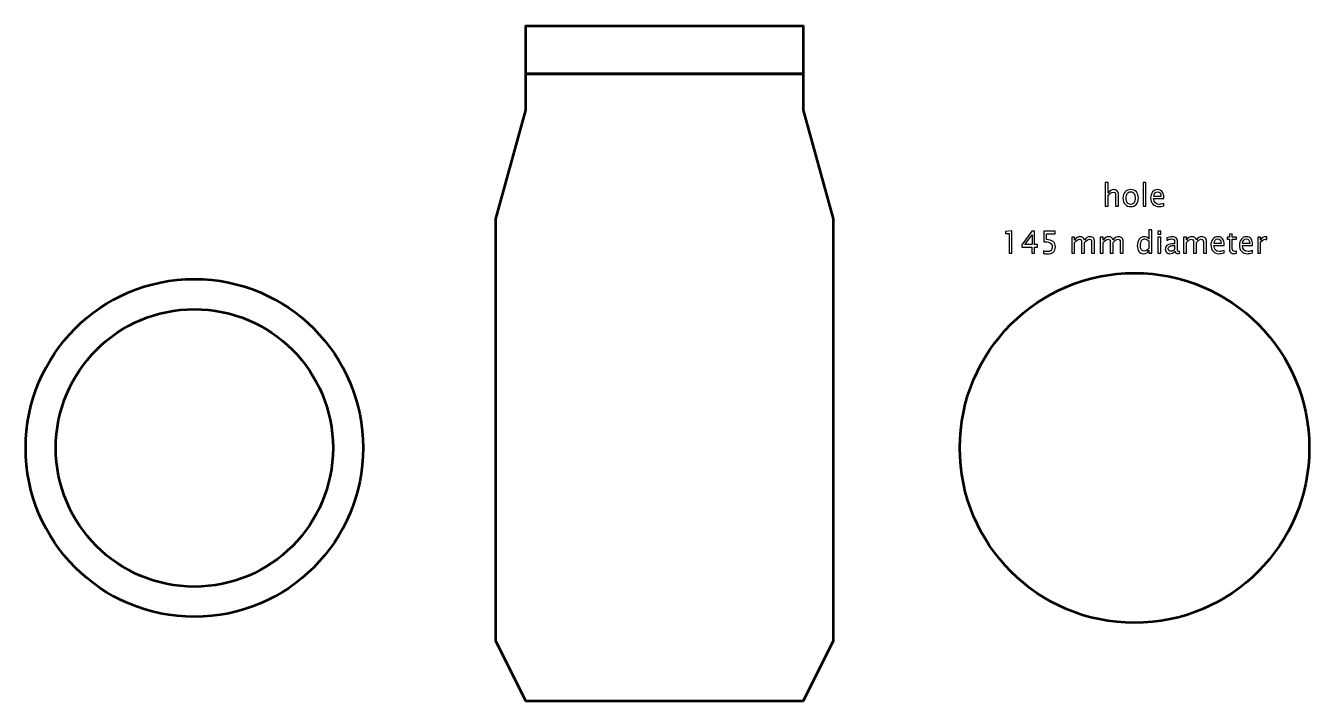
# Model space of a CAD drawing. Header units: centimetres. Extents: x -87 to 69, y -70 to 88.
# Drawn here: x 15.5 to 68.8, y 18 to 46 of the extents above; entities that cross this region are included whole.
import ezdxf

# ---------------------------------------------------------------- set-up
doc = ezdxf.new("R2010")
doc.units = ezdxf.units.CM
doc.header["$MEASUREMENT"] = 0
doc.layers.add('Layer 1', color=7, linetype='Continuous')

msp = doc.modelspace()

# ---------------------------------------------------------------- linework, layer by layer
at = {"layer": 'Layer 1', "lineweight": 53}
for centre, major_axis in [((61.5, 28.5), (0, 7.25)), ((22.5, 28.5), (0, 7)), ((22.5, 28.5), (0, 5.75))]:
    msp.add_ellipse(centre, major_axis=major_axis, ratio=1, dxfattribs=at)
for points, knots in [([(42, 44), (42, 44), (47.75, 44), (47.75, 44), (47.75, 44), (47.75, 44), (47.75, 46), (47.75, 46), (47.75, 46), (47.75, 46), (42, 46), (42, 46), (42, 46), (42, 46), (36.25, 46), (36.25, 46), (36.25, 46), (36.25, 46), (36.25, 44), (36.25, 44), (36.25, 44), (36.25, 44), (42, 44), (42, 44)], [0, 0, 0, 0, 0.14285714, 0.14285714, 0.14285714, 0.14285714, 0.28571429, 0.28571429, 0.28571429, 0.28571429, 0.42857143, 0.42857143, 0.42857143, 0.42857143, 0.57142857, 0.57142857, 0.57142857, 0.57142857, 0.71428571, 0.71428571, 0.71428571, 0.71428571, 1, 1, 1, 1]), ([(42, 18), (42, 18), (47.75, 18), (47.75, 18), (47.75, 18), (47.75, 18), (49, 20.5), (49, 20.5), (49, 20.5), (49, 20.5), (49, 38), (49, 38), (49, 38), (49, 38), (47.75, 42.5), (47.75, 42.5), (47.75, 42.5), (47.75, 42.5), (47.75, 44), (47.75, 44), (47.75, 44), (47.75, 44), (42, 44), (42, 44), (42, 44), (42, 44), (36.25, 44), (36.25, 44), (36.25, 44), (36.25, 44), (36.25, 42.5), (36.25, 42.5), (36.25, 42.5), (36.25, 42.5), (35, 38), (35, 38), (35, 38), (35, 38), (35, 20.5), (35, 20.5), (35, 20.5), (35, 20.5), (36.25, 18), (36.25, 18), (36.25, 18), (36.25, 18), (42, 18), (42, 18)], [0, 0, 0, 0, 0.07692308, 0.07692308, 0.07692308, 0.07692308, 0.15384615, 0.15384615, 0.15384615, 0.15384615, 0.23076923, 0.23076923, 0.23076923, 0.23076923, 0.30769231, 0.30769231, 0.30769231, 0.30769231, 0.38461538, 0.38461538, 0.38461538, 0.38461538, 0.46153846, 0.46153846, 0.46153846, 0.46153846, 0.53846154, 0.53846154, 0.53846154, 0.53846154, 0.61538462, 0.61538462, 0.61538462, 0.61538462, 0.69230769, 0.69230769, 0.69230769, 0.69230769, 0.76923077, 0.76923077, 0.76923077, 0.76923077, 0.84615385, 0.84615385, 0.84615385, 0.84615385, 1, 1, 1, 1])]:
    msp.add_open_spline(points, degree=3, knots=knots, dxfattribs=at)
at = {"layer": 'Layer 1'}
for points, knots in [([(60.28366, 38.51803), (60.28366, 38.51803), (60.28366, 39.4972), (60.28366, 39.4972), (60.28366, 39.4972), (60.28366, 39.4972), (60.40558, 39.4972), (60.40558, 39.4972), (60.40558, 39.4972), (60.40558, 39.4972), (60.40558, 39.06392), (60.40558, 39.06392), (60.40558, 39.06392), (60.47014, 39.15811), (60.5493, 39.2051), (60.64286, 39.2051), (60.64286, 39.2051), (60.7017, 39.2051), (60.74848, 39.18669), (60.78298, 39.14964), (60.78298, 39.14964), (60.81748, 39.11281), (60.83484, 39.06307), (60.83484, 39.00084), (60.83484, 39.00084), (60.83484, 39.00084), (60.83484, 38.51803), (60.83484, 38.51803), (60.83484, 38.51803), (60.83484, 38.51803), (60.71292, 38.51803), (60.71292, 38.51803), (60.71292, 38.51803), (60.71292, 38.51803), (60.71292, 38.96105), (60.71292, 38.96105), (60.71292, 38.96105), (60.71292, 39.011), (60.70551, 39.04656), (60.69091, 39.06773), (60.69091, 39.06773), (60.67609, 39.08911), (60.65175, 39.09969), (60.61767, 39.09969), (60.61767, 39.09969), (60.54274, 39.09969), (60.47204, 39.0508), (60.40558, 38.95301), (60.40558, 38.95301), (60.40558, 38.95301), (60.40558, 38.51803), (60.40558, 38.51803), (60.40558, 38.51803), (60.40558, 38.51803), (60.28366, 38.51803), (60.28366, 38.51803)], [0, 0, 0, 0, 0.06666667, 0.06666667, 0.06666667, 0.06666667, 0.13333333, 0.13333333, 0.13333333, 0.13333333, 0.2, 0.2, 0.2, 0.2, 0.26666667, 0.26666667, 0.26666667, 0.26666667, 0.33333333, 0.33333333, 0.33333333, 0.33333333, 0.4, 0.4, 0.4, 0.4, 0.46666667, 0.46666667, 0.46666667, 0.46666667, 0.53333333, 0.53333333, 0.53333333, 0.53333333, 0.6, 0.6, 0.6, 0.6, 0.66666667, 0.66666667, 0.66666667, 0.66666667, 0.73333333, 0.73333333, 0.73333333, 0.73333333, 0.8, 0.8, 0.8, 0.8, 0.86666667, 0.86666667, 0.86666667, 0.86666667, 1, 1, 1, 1]), ([(61.85211, 38.51803), (61.85211, 38.51803), (61.85211, 39.4972), (61.85211, 39.4972), (61.85211, 39.4972), (61.85211, 39.4972), (61.97403, 39.4972), (61.97403, 39.4972), (61.97403, 39.4972), (61.97403, 39.4972), (61.97403, 38.51803), (61.97403, 38.51803), (61.97403, 38.51803), (61.97403, 38.51803), (61.85211, 38.51803), (61.85211, 38.51803)], [0, 0, 0, 0, 0.2, 0.2, 0.2, 0.2, 0.4, 0.4, 0.4, 0.4, 0.6, 0.6, 0.6, 0.6, 1, 1, 1, 1]), ([(61.33988, 38.50279), (61.24103, 38.50279), (61.16272, 38.53433), (61.10514, 38.59741), (61.10514, 38.59741), (61.04736, 38.66048), (61.01857, 38.74621), (61.01857, 38.85437), (61.01857, 38.85437), (61.01857, 38.96232), (61.04736, 39.04783), (61.10514, 39.1107), (61.10514, 39.1107), (61.16272, 39.17356), (61.24103, 39.2051), (61.33988, 39.2051), (61.33988, 39.2051), (61.43873, 39.2051), (61.51705, 39.17356), (61.57462, 39.1107), (61.57462, 39.1107), (61.6324, 39.04783), (61.66119, 38.96232), (61.66119, 38.85437), (61.66119, 38.85437), (61.66119, 38.74621), (61.6324, 38.66048), (61.57462, 38.59741), (61.57462, 38.59741), (61.51705, 38.53433), (61.43873, 38.50279), (61.33988, 38.50279)], [0, 0, 0, 0, 0.11111111, 0.11111111, 0.11111111, 0.11111111, 0.22222222, 0.22222222, 0.22222222, 0.22222222, 0.33333333, 0.33333333, 0.33333333, 0.33333333, 0.44444444, 0.44444444, 0.44444444, 0.44444444, 0.55555556, 0.55555556, 0.55555556, 0.55555556, 0.66666667, 0.66666667, 0.66666667, 0.66666667, 0.77777778, 0.77777778, 0.77777778, 0.77777778, 1, 1, 1, 1]), ([(61.33967, 38.59423), (61.39999, 38.59423), (61.44698, 38.61688), (61.48043, 38.66239), (61.48043, 38.66239), (61.51366, 38.70768), (61.53038, 38.77182), (61.53038, 38.85437), (61.53038, 38.85437), (61.53038, 38.93671), (61.51366, 39.00063), (61.48043, 39.04593), (61.48043, 39.04593), (61.44698, 39.09101), (61.39999, 39.11366), (61.33967, 39.11366), (61.33967, 39.11366), (61.27913, 39.11366), (61.23214, 39.09101), (61.19912, 39.04593), (61.19912, 39.04593), (61.16589, 39.00063), (61.14938, 38.93671), (61.14938, 38.85437), (61.14938, 38.85437), (61.14938, 38.77182), (61.16589, 38.70768), (61.19912, 38.66239), (61.19912, 38.66239), (61.23214, 38.61688), (61.27913, 38.59423), (61.33967, 38.59423)], [0, 0, 0, 0, 0.11111111, 0.11111111, 0.11111111, 0.11111111, 0.22222222, 0.22222222, 0.22222222, 0.22222222, 0.33333333, 0.33333333, 0.33333333, 0.33333333, 0.44444444, 0.44444444, 0.44444444, 0.44444444, 0.55555556, 0.55555556, 0.55555556, 0.55555556, 0.66666667, 0.66666667, 0.66666667, 0.66666667, 0.77777778, 0.77777778, 0.77777778, 0.77777778, 1, 1, 1, 1]), ([(62.71317, 38.53962), (62.63126, 38.51507), (62.56119, 38.50279), (62.50277, 38.50279), (62.50277, 38.50279), (62.40308, 38.50279), (62.32201, 38.53581), (62.25957, 38.60164), (62.25957, 38.60164), (62.19713, 38.66747), (62.1658, 38.75277), (62.1658, 38.85776), (62.1658, 38.85776), (62.1658, 38.95957), (62.19332, 39.04318), (62.24856, 39.10858), (62.24856, 39.10858), (62.30381, 39.17377), (62.3745, 39.20637), (62.46065, 39.20637), (62.46065, 39.20637), (62.54214, 39.20637), (62.60522, 39.17737), (62.64967, 39.11938), (62.64967, 39.11938), (62.69412, 39.06138), (62.71635, 38.97925), (62.71635, 38.87278), (62.71635, 38.87278), (62.71635, 38.87278), (62.71571, 38.83553), (62.71571, 38.83553), (62.71571, 38.83553), (62.71571, 38.83553), (62.29026, 38.83553), (62.29026, 38.83553), (62.29026, 38.83553), (62.30804, 38.67466), (62.38657, 38.59423), (62.52563, 38.59423), (62.52563, 38.59423), (62.57665, 38.59423), (62.63909, 38.60862), (62.71317, 38.63741), (62.71317, 38.63741), (62.71317, 38.63741), (62.71317, 38.53962), (62.71317, 38.53962)], [0, 0, 0, 0, 0.07692308, 0.07692308, 0.07692308, 0.07692308, 0.15384615, 0.15384615, 0.15384615, 0.15384615, 0.23076923, 0.23076923, 0.23076923, 0.23076923, 0.30769231, 0.30769231, 0.30769231, 0.30769231, 0.38461538, 0.38461538, 0.38461538, 0.38461538, 0.46153846, 0.46153846, 0.46153846, 0.46153846, 0.53846154, 0.53846154, 0.53846154, 0.53846154, 0.61538462, 0.61538462, 0.61538462, 0.61538462, 0.69230769, 0.69230769, 0.69230769, 0.69230769, 0.76923077, 0.76923077, 0.76923077, 0.76923077, 0.84615385, 0.84615385, 0.84615385, 0.84615385, 1, 1, 1, 1]), ([(62.29661, 38.92697), (62.29661, 38.92697), (62.59379, 38.92697), (62.59379, 38.92697), (62.59379, 38.92697), (62.59379, 39.05228), (62.54701, 39.11493), (62.45367, 39.11493), (62.45367, 39.11493), (62.35969, 39.11493), (62.30741, 39.05228), (62.29661, 38.92697)], [0, 0, 0, 0, 0.25, 0.25, 0.25, 0.25, 0.5, 0.5, 0.5, 0.5, 1, 1, 1, 1]), ([(56.29237, 36.56646), (56.29237, 36.56646), (56.29237, 37.39323), (56.29237, 37.39323), (56.29237, 37.39323), (56.29237, 37.39323), (56.14632, 37.39323), (56.14632, 37.39323), (56.14632, 37.39323), (56.14632, 37.39323), (56.14632, 37.46943), (56.14632, 37.46943), (56.14632, 37.46943), (56.14632, 37.46943), (56.41429, 37.49229), (56.41429, 37.49229), (56.41429, 37.49229), (56.41429, 37.49229), (56.41429, 36.56646), (56.41429, 36.56646), (56.41429, 36.56646), (56.41429, 36.56646), (56.29237, 36.56646), (56.29237, 36.56646)], [0, 0, 0, 0, 0.14285714, 0.14285714, 0.14285714, 0.14285714, 0.28571429, 0.28571429, 0.28571429, 0.28571429, 0.42857143, 0.42857143, 0.42857143, 0.42857143, 0.57142857, 0.57142857, 0.57142857, 0.57142857, 0.71428571, 0.71428571, 0.71428571, 0.71428571, 1, 1, 1, 1]), ([(57.24148, 36.56646), (57.24148, 36.56646), (57.24148, 36.82681), (57.24148, 36.82681), (57.24148, 36.82681), (57.24148, 36.82681), (56.82746, 36.82681), (56.82746, 36.82681), (56.82746, 36.82681), (56.82746, 36.82681), (56.82746, 36.91952), (56.82746, 36.91952), (56.82746, 36.91952), (56.82746, 36.91952), (57.24148, 37.48467), (57.24148, 37.48467), (57.24148, 37.48467), (57.24148, 37.48467), (57.35578, 37.48467), (57.35578, 37.48467), (57.35578, 37.48467), (57.35578, 37.48467), (57.35578, 36.92714), (57.35578, 36.92714), (57.35578, 36.92714), (57.35578, 36.92714), (57.47897, 36.92714), (57.47897, 36.92714), (57.47897, 36.92714), (57.47897, 36.92714), (57.47897, 36.82681), (57.47897, 36.82681), (57.47897, 36.82681), (57.47897, 36.82681), (57.35578, 36.82681), (57.35578, 36.82681), (57.35578, 36.82681), (57.35578, 36.82681), (57.35578, 36.56646), (57.35578, 36.56646), (57.35578, 36.56646), (57.35578, 36.56646), (57.24148, 36.56646), (57.24148, 36.56646)], [0, 0, 0, 0, 0.08333333, 0.08333333, 0.08333333, 0.08333333, 0.16666667, 0.16666667, 0.16666667, 0.16666667, 0.25, 0.25, 0.25, 0.25, 0.33333333, 0.33333333, 0.33333333, 0.33333333, 0.41666667, 0.41666667, 0.41666667, 0.41666667, 0.5, 0.5, 0.5, 0.5, 0.58333333, 0.58333333, 0.58333333, 0.58333333, 0.66666667, 0.66666667, 0.66666667, 0.66666667, 0.75, 0.75, 0.75, 0.75, 0.83333333, 0.83333333, 0.83333333, 0.83333333, 1, 1, 1, 1]), ([(56.9479, 36.92714), (56.9479, 36.92714), (57.2491, 36.92714), (57.2491, 36.92714), (57.2491, 36.92714), (57.2491, 36.92714), (57.2491, 37.33396), (57.2491, 37.33396), (57.2491, 37.33396), (57.2491, 37.33396), (56.9479, 36.92714), (56.9479, 36.92714)], [0, 0, 0, 0, 0.25, 0.25, 0.25, 0.25, 0.5, 0.5, 0.5, 0.5, 1, 1, 1, 1]), ([(57.72069, 36.56265), (57.72069, 36.56265), (57.72069, 36.67187), (57.72069, 36.67187), (57.72069, 36.67187), (57.78144, 36.64732), (57.83901, 36.63504), (57.89405, 36.63504), (57.89405, 36.63504), (57.95416, 36.63504), (58.00157, 36.65282), (58.03607, 36.68838), (58.03607, 36.68838), (58.07058, 36.72394), (58.08772, 36.77284), (58.08772, 36.83507), (58.08772, 36.83507), (58.08772, 36.90195), (58.06338, 36.95318), (58.0147, 36.98852), (58.0147, 36.98852), (57.96601, 37.02387), (57.89553, 37.04144), (57.80345, 37.04144), (57.80345, 37.04144), (57.78207, 37.04144), (57.75943, 37.03996), (57.73593, 37.037), (57.73593, 37.037), (57.73593, 37.037), (57.73593, 37.48467), (57.73593, 37.48467), (57.73593, 37.48467), (57.73593, 37.48467), (58.20075, 37.48467), (58.20075, 37.48467), (58.20075, 37.48467), (58.20075, 37.48467), (58.20075, 37.37799), (58.20075, 37.37799), (58.20075, 37.37799), (58.20075, 37.37799), (57.84261, 37.37799), (57.84261, 37.37799), (57.84261, 37.37799), (57.84261, 37.37799), (57.84261, 37.13542), (57.84261, 37.13542), (57.84261, 37.13542), (57.96072, 37.13542), (58.0528, 37.10833), (58.11905, 37.05414), (58.11905, 37.05414), (58.1853, 37.00017), (58.21853, 36.92524), (58.21853, 36.82935), (58.21853, 36.82935), (58.21853, 36.74003), (58.18847, 36.67018), (58.12836, 36.61959), (58.12836, 36.61959), (58.06825, 36.569), (57.98527, 36.5436), (57.87944, 36.5436), (57.87944, 36.5436), (57.83224, 36.5436), (57.77932, 36.54995), (57.72069, 36.56265)], [0, 0, 0, 0, 0.05555556, 0.05555556, 0.05555556, 0.05555556, 0.11111111, 0.11111111, 0.11111111, 0.11111111, 0.16666667, 0.16666667, 0.16666667, 0.16666667, 0.22222222, 0.22222222, 0.22222222, 0.22222222, 0.27777778, 0.27777778, 0.27777778, 0.27777778, 0.33333333, 0.33333333, 0.33333333, 0.33333333, 0.38888889, 0.38888889, 0.38888889, 0.38888889, 0.44444444, 0.44444444, 0.44444444, 0.44444444, 0.5, 0.5, 0.5, 0.5, 0.55555556, 0.55555556, 0.55555556, 0.55555556, 0.61111111, 0.61111111, 0.61111111, 0.61111111, 0.66666667, 0.66666667, 0.66666667, 0.66666667, 0.72222222, 0.72222222, 0.72222222, 0.72222222, 0.77777778, 0.77777778, 0.77777778, 0.77777778, 0.83333333, 0.83333333, 0.83333333, 0.83333333, 0.88888889, 0.88888889, 0.88888889, 0.88888889, 1, 1, 1, 1]), ([(62.0988, 36.56646), (62.0988, 36.56646), (62.0988, 36.69283), (62.0988, 36.69283), (62.0988, 36.69283), (62.04906, 36.59842), (61.97413, 36.55122), (61.87401, 36.55122), (61.87401, 36.55122), (61.79273, 36.55122), (61.72881, 36.58064), (61.68224, 36.6397), (61.68224, 36.6397), (61.63567, 36.69875), (61.61239, 36.7794), (61.61239, 36.88163), (61.61239, 36.88163), (61.61239, 36.99339), (61.63885, 37.08335), (61.69155, 37.15151), (61.69155, 37.15151), (61.74447, 37.21945), (61.8139, 37.25353), (61.90005, 37.25353), (61.90005, 37.25353), (61.97984, 37.25353), (62.04631, 37.22305), (62.0988, 37.16188), (62.0988, 37.16188), (62.0988, 37.16188), (62.0988, 37.54563), (62.0988, 37.54563), (62.0988, 37.54563), (62.0988, 37.54563), (62.22072, 37.54563), (62.22072, 37.54563), (62.22072, 37.54563), (62.22072, 37.54563), (62.22072, 36.56646), (62.22072, 36.56646), (62.22072, 36.56646), (62.22072, 36.56646), (62.0988, 36.56646), (62.0988, 36.56646)], [0, 0, 0, 0, 0.08333333, 0.08333333, 0.08333333, 0.08333333, 0.16666667, 0.16666667, 0.16666667, 0.16666667, 0.25, 0.25, 0.25, 0.25, 0.33333333, 0.33333333, 0.33333333, 0.33333333, 0.41666667, 0.41666667, 0.41666667, 0.41666667, 0.5, 0.5, 0.5, 0.5, 0.58333333, 0.58333333, 0.58333333, 0.58333333, 0.66666667, 0.66666667, 0.66666667, 0.66666667, 0.75, 0.75, 0.75, 0.75, 0.83333333, 0.83333333, 0.83333333, 0.83333333, 1, 1, 1, 1]), ([(62.46498, 37.36275), (62.46498, 37.36275), (62.46498, 37.48467), (62.46498, 37.48467), (62.46498, 37.48467), (62.46498, 37.48467), (62.5869, 37.48467), (62.5869, 37.48467), (62.5869, 37.48467), (62.5869, 37.48467), (62.5869, 37.36275), (62.5869, 37.36275), (62.5869, 37.36275), (62.5869, 37.36275), (62.46498, 37.36275), (62.46498, 37.36275)], [0, 0, 0, 0, 0.2, 0.2, 0.2, 0.2, 0.4, 0.4, 0.4, 0.4, 0.6, 0.6, 0.6, 0.6, 1, 1, 1, 1]), ([(65.72761, 36.56667), (65.68993, 36.5563), (65.65713, 36.55122), (65.6294, 36.55122), (65.6294, 36.55122), (65.56717, 36.55122), (65.5187, 36.569), (65.48398, 36.60456), (65.48398, 36.60456), (65.44906, 36.64012), (65.4317, 36.68944), (65.4317, 36.75273), (65.4317, 36.75273), (65.4317, 36.75273), (65.4317, 37.14812), (65.4317, 37.14812), (65.4317, 37.14812), (65.4317, 37.14812), (65.34746, 37.14812), (65.34746, 37.14812), (65.34746, 37.14812), (65.34746, 37.14812), (65.34746, 37.23956), (65.34746, 37.23956), (65.34746, 37.23956), (65.34746, 37.23956), (65.4317, 37.23956), (65.4317, 37.23956), (65.4317, 37.23956), (65.4317, 37.23956), (65.4317, 37.36127), (65.4317, 37.36127), (65.4317, 37.36127), (65.4317, 37.36127), (65.55362, 37.37291), (65.55362, 37.37291), (65.55362, 37.37291), (65.55362, 37.37291), (65.55362, 37.23956), (65.55362, 37.23956), (65.55362, 37.23956), (65.55362, 37.23956), (65.73015, 37.23956), (65.73015, 37.23956), (65.73015, 37.23956), (65.73015, 37.23956), (65.73015, 37.14812), (65.73015, 37.14812), (65.73015, 37.14812), (65.73015, 37.14812), (65.55362, 37.14812), (65.55362, 37.14812), (65.55362, 37.14812), (65.55362, 37.14812), (65.55362, 36.77474), (65.55362, 36.77474), (65.55362, 36.77474), (65.55362, 36.68669), (65.59193, 36.64266), (65.66834, 36.64266), (65.66834, 36.64266), (65.68464, 36.64266), (65.70433, 36.64541), (65.72761, 36.6507), (65.72761, 36.6507), (65.72761, 36.6507), (65.72761, 36.56667), (65.72761, 36.56667)], [0, 0, 0, 0, 0.05555556, 0.05555556, 0.05555556, 0.05555556, 0.11111111, 0.11111111, 0.11111111, 0.11111111, 0.16666667, 0.16666667, 0.16666667, 0.16666667, 0.22222222, 0.22222222, 0.22222222, 0.22222222, 0.27777778, 0.27777778, 0.27777778, 0.27777778, 0.33333333, 0.33333333, 0.33333333, 0.33333333, 0.38888889, 0.38888889, 0.38888889, 0.38888889, 0.44444444, 0.44444444, 0.44444444, 0.44444444, 0.5, 0.5, 0.5, 0.5, 0.55555556, 0.55555556, 0.55555556, 0.55555556, 0.61111111, 0.61111111, 0.61111111, 0.61111111, 0.66666667, 0.66666667, 0.66666667, 0.66666667, 0.72222222, 0.72222222, 0.72222222, 0.72222222, 0.77777778, 0.77777778, 0.77777778, 0.77777778, 0.83333333, 0.83333333, 0.83333333, 0.83333333, 0.88888889, 0.88888889, 0.88888889, 0.88888889, 1, 1, 1, 1]), ([(58.89247, 36.56646), (58.89247, 36.56646), (58.89247, 37.23956), (58.89247, 37.23956), (58.89247, 37.23956), (58.89247, 37.23956), (59.01439, 37.23956), (59.01439, 37.23956), (59.01439, 37.23956), (59.01439, 37.23956), (59.01439, 37.11235), (59.01439, 37.11235), (59.01439, 37.11235), (59.07387, 37.20654), (59.15007, 37.25353), (59.24341, 37.25353), (59.24341, 37.25353), (59.33337, 37.25353), (59.39454, 37.20654), (59.42714, 37.11235), (59.42714, 37.11235), (59.48493, 37.20739), (59.56028, 37.2548), (59.65278, 37.2548), (59.65278, 37.2548), (59.71183, 37.2548), (59.75776, 37.23744), (59.79057, 37.20252), (59.79057, 37.20252), (59.82338, 37.16759), (59.83989, 37.1187), (59.83989, 37.05583), (59.83989, 37.05583), (59.83989, 37.05583), (59.83989, 36.56646), (59.83989, 36.56646), (59.83989, 36.56646), (59.83989, 36.56646), (59.71797, 36.56646), (59.71797, 36.56646), (59.71797, 36.56646), (59.71797, 36.56646), (59.71797, 37.03573), (59.71797, 37.03573), (59.71797, 37.03573), (59.71797, 37.11235), (59.68749, 37.15066), (59.62653, 37.15066), (59.62653, 37.15066), (59.56324, 37.15066), (59.49678, 37.106), (59.42714, 37.01646), (59.42714, 37.01646), (59.42714, 37.01646), (59.42714, 36.56646), (59.42714, 36.56646), (59.42714, 36.56646), (59.42714, 36.56646), (59.30522, 36.56646), (59.30522, 36.56646), (59.30522, 36.56646), (59.30522, 36.56646), (59.30522, 37.03615), (59.30522, 37.03615), (59.30522, 37.03615), (59.30522, 37.11341), (59.27432, 37.15193), (59.2123, 37.15193), (59.2123, 37.15193), (59.1507, 37.15193), (59.08466, 37.10706), (59.01439, 37.0171), (59.01439, 37.0171), (59.01439, 37.0171), (59.01439, 36.56646), (59.01439, 36.56646), (59.01439, 36.56646), (59.01439, 36.56646), (58.89247, 36.56646), (58.89247, 36.56646)], [0, 0, 0, 0, 0.04761905, 0.04761905, 0.04761905, 0.04761905, 0.0952381, 0.0952381, 0.0952381, 0.0952381, 0.14285714, 0.14285714, 0.14285714, 0.14285714, 0.19047619, 0.19047619, 0.19047619, 0.19047619, 0.23809524, 0.23809524, 0.23809524, 0.23809524, 0.28571429, 0.28571429, 0.28571429, 0.28571429, 0.33333333, 0.33333333, 0.33333333, 0.33333333, 0.38095238, 0.38095238, 0.38095238, 0.38095238, 0.42857143, 0.42857143, 0.42857143, 0.42857143, 0.47619048, 0.47619048, 0.47619048, 0.47619048, 0.52380952, 0.52380952, 0.52380952, 0.52380952, 0.57142857, 0.57142857, 0.57142857, 0.57142857, 0.61904762, 0.61904762, 0.61904762, 0.61904762, 0.66666667, 0.66666667, 0.66666667, 0.66666667, 0.71428571, 0.71428571, 0.71428571, 0.71428571, 0.76190476, 0.76190476, 0.76190476, 0.76190476, 0.80952381, 0.80952381, 0.80952381, 0.80952381, 0.85714286, 0.85714286, 0.85714286, 0.85714286, 0.9047619, 0.9047619, 0.9047619, 0.9047619, 1, 1, 1, 1]), ([(60.07823, 36.56646), (60.07823, 36.56646), (60.07823, 37.23956), (60.07823, 37.23956), (60.07823, 37.23956), (60.07823, 37.23956), (60.20015, 37.23956), (60.20015, 37.23956), (60.20015, 37.23956), (60.20015, 37.23956), (60.20015, 37.11235), (60.20015, 37.11235), (60.20015, 37.11235), (60.25963, 37.20654), (60.33583, 37.25353), (60.42917, 37.25353), (60.42917, 37.25353), (60.51913, 37.25353), (60.5803, 37.20654), (60.6129, 37.11235), (60.6129, 37.11235), (60.67069, 37.20739), (60.74604, 37.2548), (60.83854, 37.2548), (60.83854, 37.2548), (60.89759, 37.2548), (60.94352, 37.23744), (60.97633, 37.20252), (60.97633, 37.20252), (61.00914, 37.16759), (61.02565, 37.1187), (61.02565, 37.05583), (61.02565, 37.05583), (61.02565, 37.05583), (61.02565, 36.56646), (61.02565, 36.56646), (61.02565, 36.56646), (61.02565, 36.56646), (60.90373, 36.56646), (60.90373, 36.56646), (60.90373, 36.56646), (60.90373, 36.56646), (60.90373, 37.03573), (60.90373, 37.03573), (60.90373, 37.03573), (60.90373, 37.11235), (60.87325, 37.15066), (60.81229, 37.15066), (60.81229, 37.15066), (60.749, 37.15066), (60.68254, 37.106), (60.6129, 37.01646), (60.6129, 37.01646), (60.6129, 37.01646), (60.6129, 36.56646), (60.6129, 36.56646), (60.6129, 36.56646), (60.6129, 36.56646), (60.49098, 36.56646), (60.49098, 36.56646), (60.49098, 36.56646), (60.49098, 36.56646), (60.49098, 37.03615), (60.49098, 37.03615), (60.49098, 37.03615), (60.49098, 37.11341), (60.46008, 37.15193), (60.39806, 37.15193), (60.39806, 37.15193), (60.33646, 37.15193), (60.27042, 37.10706), (60.20015, 37.0171), (60.20015, 37.0171), (60.20015, 37.0171), (60.20015, 36.56646), (60.20015, 36.56646), (60.20015, 36.56646), (60.20015, 36.56646), (60.07823, 36.56646), (60.07823, 36.56646)], [0, 0, 0, 0, 0.04761905, 0.04761905, 0.04761905, 0.04761905, 0.0952381, 0.0952381, 0.0952381, 0.0952381, 0.14285714, 0.14285714, 0.14285714, 0.14285714, 0.19047619, 0.19047619, 0.19047619, 0.19047619, 0.23809524, 0.23809524, 0.23809524, 0.23809524, 0.28571429, 0.28571429, 0.28571429, 0.28571429, 0.33333333, 0.33333333, 0.33333333, 0.33333333, 0.38095238, 0.38095238, 0.38095238, 0.38095238, 0.42857143, 0.42857143, 0.42857143, 0.42857143, 0.47619048, 0.47619048, 0.47619048, 0.47619048, 0.52380952, 0.52380952, 0.52380952, 0.52380952, 0.57142857, 0.57142857, 0.57142857, 0.57142857, 0.61904762, 0.61904762, 0.61904762, 0.61904762, 0.66666667, 0.66666667, 0.66666667, 0.66666667, 0.71428571, 0.71428571, 0.71428571, 0.71428571, 0.76190476, 0.76190476, 0.76190476, 0.76190476, 0.80952381, 0.80952381, 0.80952381, 0.80952381, 0.85714286, 0.85714286, 0.85714286, 0.85714286, 0.9047619, 0.9047619, 0.9047619, 0.9047619, 1, 1, 1, 1]), ([(62.0988, 37.07848), (62.03551, 37.13415), (61.97561, 37.16209), (61.91888, 37.16209), (61.91888, 37.16209), (61.863, 37.16209), (61.81982, 37.13881), (61.78913, 37.09203), (61.78913, 37.09203), (61.75844, 37.04546), (61.7432, 36.97942), (61.7432, 36.89391), (61.7432, 36.89391), (61.7432, 36.73664), (61.79527, 36.6579), (61.89962, 36.6579), (61.89962, 36.6579), (61.96736, 36.6579), (62.03382, 36.69494), (62.0988, 36.76881), (62.0988, 36.76881), (62.0988, 36.76881), (62.0988, 37.07848), (62.0988, 37.07848)], [0, 0, 0, 0, 0.14285714, 0.14285714, 0.14285714, 0.14285714, 0.28571429, 0.28571429, 0.28571429, 0.28571429, 0.42857143, 0.42857143, 0.42857143, 0.42857143, 0.57142857, 0.57142857, 0.57142857, 0.57142857, 0.71428571, 0.71428571, 0.71428571, 0.71428571, 1, 1, 1, 1]), ([(62.46498, 36.56646), (62.46498, 36.56646), (62.46498, 37.23956), (62.46498, 37.23956), (62.46498, 37.23956), (62.46498, 37.23956), (62.5869, 37.23956), (62.5869, 37.23956), (62.5869, 37.23956), (62.5869, 37.23956), (62.5869, 36.56646), (62.5869, 36.56646), (62.5869, 36.56646), (62.5869, 36.56646), (62.46498, 36.56646), (62.46498, 36.56646)], [0, 0, 0, 0, 0.2, 0.2, 0.2, 0.2, 0.4, 0.4, 0.4, 0.4, 0.6, 0.6, 0.6, 0.6, 1, 1, 1, 1]), ([(63.17893, 36.65219), (63.1057, 36.58488), (63.03521, 36.55122), (62.96748, 36.55122), (62.96748, 36.55122), (62.91181, 36.55122), (62.86545, 36.56858), (62.82884, 36.6035), (62.82884, 36.6035), (62.79201, 36.63843), (62.77359, 36.68245), (62.77359, 36.73558), (62.77359, 36.73558), (62.77359, 36.80903), (62.80449, 36.86555), (62.8663, 36.90492), (62.8663, 36.90492), (62.92811, 36.94429), (63.0168, 36.96397), (63.13237, 36.96397), (63.13237, 36.96397), (63.13237, 36.96397), (63.16094, 36.96397), (63.16094, 36.96397), (63.16094, 36.96397), (63.16094, 36.96397), (63.16094, 37.04504), (63.16094, 37.04504), (63.16094, 37.04504), (63.16094, 37.12314), (63.1203, 37.16209), (63.03881, 37.16209), (63.03881, 37.16209), (62.97573, 37.16209), (62.90673, 37.14219), (62.83201, 37.1024), (62.83201, 37.1024), (62.83201, 37.1024), (62.83201, 37.20273), (62.83201, 37.20273), (62.83201, 37.20273), (62.91414, 37.2366), (62.99161, 37.25353), (63.06421, 37.25353), (63.06421, 37.25353), (63.13893, 37.25353), (63.19417, 37.2366), (63.22952, 37.20252), (63.22952, 37.20252), (63.26508, 37.16844), (63.28286, 37.11595), (63.28286, 37.04504), (63.28286, 37.04504), (63.28286, 37.04504), (63.28286, 36.74087), (63.28286, 36.74087), (63.28286, 36.74087), (63.28286, 36.67124), (63.30424, 36.63631), (63.34721, 36.63631), (63.34721, 36.63631), (63.3525, 36.63631), (63.36033, 36.63716), (63.3707, 36.63885), (63.3707, 36.63885), (63.3707, 36.63885), (63.37938, 36.57112), (63.37938, 36.57112), (63.37938, 36.57112), (63.35165, 36.55778), (63.32117, 36.55122), (63.28773, 36.55122), (63.28773, 36.55122), (63.23079, 36.55122), (63.1946, 36.58488), (63.17893, 36.65219)], [0, 0, 0, 0, 0.05, 0.05, 0.05, 0.05, 0.1, 0.1, 0.1, 0.1, 0.15, 0.15, 0.15, 0.15, 0.2, 0.2, 0.2, 0.2, 0.25, 0.25, 0.25, 0.25, 0.3, 0.3, 0.3, 0.3, 0.35, 0.35, 0.35, 0.35, 0.4, 0.4, 0.4, 0.4, 0.45, 0.45, 0.45, 0.45, 0.5, 0.5, 0.5, 0.5, 0.55, 0.55, 0.55, 0.55, 0.6, 0.6, 0.6, 0.6, 0.65, 0.65, 0.65, 0.65, 0.7, 0.7, 0.7, 0.7, 0.75, 0.75, 0.75, 0.75, 0.8, 0.8, 0.8, 0.8, 0.85, 0.85, 0.85, 0.85, 0.9, 0.9, 0.9, 0.9, 1, 1, 1, 1]), ([(63.16094, 36.71865), (63.16094, 36.71865), (63.16094, 36.89158), (63.16094, 36.89158), (63.16094, 36.89158), (63.16094, 36.89158), (63.12178, 36.89285), (63.12178, 36.89285), (63.12178, 36.89285), (63.05405, 36.89285), (62.99944, 36.88036), (62.95774, 36.85539), (62.95774, 36.85539), (62.91625, 36.8302), (62.89551, 36.79697), (62.89551, 36.75548), (62.89551, 36.75548), (62.89551, 36.72648), (62.90588, 36.70193), (62.92641, 36.68182), (62.92641, 36.68182), (62.94716, 36.66171), (62.97235, 36.65155), (63.00219, 36.65155), (63.00219, 36.65155), (63.05299, 36.65155), (63.10591, 36.67399), (63.16094, 36.71865)], [0, 0, 0, 0, 0.125, 0.125, 0.125, 0.125, 0.25, 0.25, 0.25, 0.25, 0.375, 0.375, 0.375, 0.375, 0.5, 0.5, 0.5, 0.5, 0.625, 0.625, 0.625, 0.625, 0.75, 0.75, 0.75, 0.75, 1, 1, 1, 1]), ([(63.53326, 36.56646), (63.53326, 36.56646), (63.53326, 37.23956), (63.53326, 37.23956), (63.53326, 37.23956), (63.53326, 37.23956), (63.65518, 37.23956), (63.65518, 37.23956), (63.65518, 37.23956), (63.65518, 37.23956), (63.65518, 37.11235), (63.65518, 37.11235), (63.65518, 37.11235), (63.71466, 37.20654), (63.79086, 37.25353), (63.8842, 37.25353), (63.8842, 37.25353), (63.97416, 37.25353), (64.03533, 37.20654), (64.06793, 37.11235), (64.06793, 37.11235), (64.12572, 37.20739), (64.20107, 37.2548), (64.29357, 37.2548), (64.29357, 37.2548), (64.35262, 37.2548), (64.39855, 37.23744), (64.43136, 37.20252), (64.43136, 37.20252), (64.46417, 37.16759), (64.48068, 37.1187), (64.48068, 37.05583), (64.48068, 37.05583), (64.48068, 37.05583), (64.48068, 36.56646), (64.48068, 36.56646), (64.48068, 36.56646), (64.48068, 36.56646), (64.35876, 36.56646), (64.35876, 36.56646), (64.35876, 36.56646), (64.35876, 36.56646), (64.35876, 37.03573), (64.35876, 37.03573), (64.35876, 37.03573), (64.35876, 37.11235), (64.32828, 37.15066), (64.26732, 37.15066), (64.26732, 37.15066), (64.20403, 37.15066), (64.13757, 37.106), (64.06793, 37.01646), (64.06793, 37.01646), (64.06793, 37.01646), (64.06793, 36.56646), (64.06793, 36.56646), (64.06793, 36.56646), (64.06793, 36.56646), (63.94601, 36.56646), (63.94601, 36.56646), (63.94601, 36.56646), (63.94601, 36.56646), (63.94601, 37.03615), (63.94601, 37.03615), (63.94601, 37.03615), (63.94601, 37.11341), (63.91511, 37.15193), (63.85309, 37.15193), (63.85309, 37.15193), (63.79149, 37.15193), (63.72545, 37.10706), (63.65518, 37.0171), (63.65518, 37.0171), (63.65518, 37.0171), (63.65518, 36.56646), (63.65518, 36.56646), (63.65518, 36.56646), (63.65518, 36.56646), (63.53326, 36.56646), (63.53326, 36.56646)], [0, 0, 0, 0, 0.04761905, 0.04761905, 0.04761905, 0.04761905, 0.0952381, 0.0952381, 0.0952381, 0.0952381, 0.14285714, 0.14285714, 0.14285714, 0.14285714, 0.19047619, 0.19047619, 0.19047619, 0.19047619, 0.23809524, 0.23809524, 0.23809524, 0.23809524, 0.28571429, 0.28571429, 0.28571429, 0.28571429, 0.33333333, 0.33333333, 0.33333333, 0.33333333, 0.38095238, 0.38095238, 0.38095238, 0.38095238, 0.42857143, 0.42857143, 0.42857143, 0.42857143, 0.47619048, 0.47619048, 0.47619048, 0.47619048, 0.52380952, 0.52380952, 0.52380952, 0.52380952, 0.57142857, 0.57142857, 0.57142857, 0.57142857, 0.61904762, 0.61904762, 0.61904762, 0.61904762, 0.66666667, 0.66666667, 0.66666667, 0.66666667, 0.71428571, 0.71428571, 0.71428571, 0.71428571, 0.76190476, 0.76190476, 0.76190476, 0.76190476, 0.80952381, 0.80952381, 0.80952381, 0.80952381, 0.85714286, 0.85714286, 0.85714286, 0.85714286, 0.9047619, 0.9047619, 0.9047619, 0.9047619, 1, 1, 1, 1]), ([(65.21305, 36.58805), (65.13114, 36.5635), (65.06107, 36.55122), (65.00265, 36.55122), (65.00265, 36.55122), (64.90296, 36.55122), (64.82189, 36.58424), (64.75945, 36.65007), (64.75945, 36.65007), (64.69701, 36.7159), (64.66568, 36.8012), (64.66568, 36.90619), (64.66568, 36.90619), (64.66568, 37.008), (64.6932, 37.09161), (64.74844, 37.15701), (64.74844, 37.15701), (64.80369, 37.2222), (64.87438, 37.2548), (64.96053, 37.2548), (64.96053, 37.2548), (65.04202, 37.2548), (65.1051, 37.2258), (65.14955, 37.16781), (65.14955, 37.16781), (65.194, 37.10981), (65.21623, 37.02768), (65.21623, 36.92121), (65.21623, 36.92121), (65.21623, 36.92121), (65.21559, 36.88396), (65.21559, 36.88396), (65.21559, 36.88396), (65.21559, 36.88396), (64.79014, 36.88396), (64.79014, 36.88396), (64.79014, 36.88396), (64.80792, 36.72309), (64.88645, 36.64266), (65.02551, 36.64266), (65.02551, 36.64266), (65.07653, 36.64266), (65.13897, 36.65705), (65.21305, 36.68584), (65.21305, 36.68584), (65.21305, 36.68584), (65.21305, 36.58805), (65.21305, 36.58805)], [0, 0, 0, 0, 0.07692308, 0.07692308, 0.07692308, 0.07692308, 0.15384615, 0.15384615, 0.15384615, 0.15384615, 0.23076923, 0.23076923, 0.23076923, 0.23076923, 0.30769231, 0.30769231, 0.30769231, 0.30769231, 0.38461538, 0.38461538, 0.38461538, 0.38461538, 0.46153846, 0.46153846, 0.46153846, 0.46153846, 0.53846154, 0.53846154, 0.53846154, 0.53846154, 0.61538462, 0.61538462, 0.61538462, 0.61538462, 0.69230769, 0.69230769, 0.69230769, 0.69230769, 0.76923077, 0.76923077, 0.76923077, 0.76923077, 0.84615385, 0.84615385, 0.84615385, 0.84615385, 1, 1, 1, 1]), ([(64.79649, 36.9754), (64.79649, 36.9754), (65.09367, 36.9754), (65.09367, 36.9754), (65.09367, 36.9754), (65.09367, 37.10071), (65.04689, 37.16336), (64.95355, 37.16336), (64.95355, 37.16336), (64.85957, 37.16336), (64.80729, 37.10071), (64.79649, 36.9754)], [0, 0, 0, 0, 0.25, 0.25, 0.25, 0.25, 0.5, 0.5, 0.5, 0.5, 1, 1, 1, 1]), ([(66.39563, 36.58805), (66.31372, 36.5635), (66.24365, 36.55122), (66.18523, 36.55122), (66.18523, 36.55122), (66.08554, 36.55122), (66.00447, 36.58424), (65.94203, 36.65007), (65.94203, 36.65007), (65.87959, 36.7159), (65.84826, 36.8012), (65.84826, 36.90619), (65.84826, 36.90619), (65.84826, 37.008), (65.87578, 37.09161), (65.93102, 37.15701), (65.93102, 37.15701), (65.98627, 37.2222), (66.05696, 37.2548), (66.14311, 37.2548), (66.14311, 37.2548), (66.2246, 37.2548), (66.28768, 37.2258), (66.33213, 37.16781), (66.33213, 37.16781), (66.37658, 37.10981), (66.39881, 37.02768), (66.39881, 36.92121), (66.39881, 36.92121), (66.39881, 36.92121), (66.39817, 36.88396), (66.39817, 36.88396), (66.39817, 36.88396), (66.39817, 36.88396), (65.97272, 36.88396), (65.97272, 36.88396), (65.97272, 36.88396), (65.9905, 36.72309), (66.06903, 36.64266), (66.20809, 36.64266), (66.20809, 36.64266), (66.25911, 36.64266), (66.32155, 36.65705), (66.39563, 36.68584), (66.39563, 36.68584), (66.39563, 36.68584), (66.39563, 36.58805), (66.39563, 36.58805)], [0, 0, 0, 0, 0.07692308, 0.07692308, 0.07692308, 0.07692308, 0.15384615, 0.15384615, 0.15384615, 0.15384615, 0.23076923, 0.23076923, 0.23076923, 0.23076923, 0.30769231, 0.30769231, 0.30769231, 0.30769231, 0.38461538, 0.38461538, 0.38461538, 0.38461538, 0.46153846, 0.46153846, 0.46153846, 0.46153846, 0.53846154, 0.53846154, 0.53846154, 0.53846154, 0.61538462, 0.61538462, 0.61538462, 0.61538462, 0.69230769, 0.69230769, 0.69230769, 0.69230769, 0.76923077, 0.76923077, 0.76923077, 0.76923077, 0.84615385, 0.84615385, 0.84615385, 0.84615385, 1, 1, 1, 1]), ([(65.97907, 36.9754), (65.97907, 36.9754), (66.27625, 36.9754), (66.27625, 36.9754), (66.27625, 36.9754), (66.27625, 37.10071), (66.22947, 37.16336), (66.13613, 37.16336), (66.13613, 37.16336), (66.04215, 37.16336), (65.98987, 37.10071), (65.97907, 36.9754)], [0, 0, 0, 0, 0.25, 0.25, 0.25, 0.25, 0.5, 0.5, 0.5, 0.5, 1, 1, 1, 1]), ([(66.6092, 36.56646), (66.6092, 36.56646), (66.6092, 37.23956), (66.6092, 37.23956), (66.6092, 37.23956), (66.6092, 37.23956), (66.73112, 37.23956), (66.73112, 37.23956), (66.73112, 37.23956), (66.73112, 37.23956), (66.73112, 37.11235), (66.73112, 37.11235), (66.73112, 37.11235), (66.77959, 37.20654), (66.84987, 37.25353), (66.94215, 37.25353), (66.94215, 37.25353), (66.95464, 37.25353), (66.96776, 37.25247), (66.98131, 37.25036), (66.98131, 37.25036), (66.98131, 37.25036), (66.98131, 37.13627), (66.98131, 37.13627), (66.98131, 37.13627), (66.96014, 37.14325), (66.94152, 37.14685), (66.92543, 37.14685), (66.92543, 37.14685), (66.84796, 37.14685), (66.78319, 37.10113), (66.73112, 37.00948), (66.73112, 37.00948), (66.73112, 37.00948), (66.73112, 36.56646), (66.73112, 36.56646), (66.73112, 36.56646), (66.73112, 36.56646), (66.6092, 36.56646), (66.6092, 36.56646)], [0, 0, 0, 0, 0.09090909, 0.09090909, 0.09090909, 0.09090909, 0.18181818, 0.18181818, 0.18181818, 0.18181818, 0.27272727, 0.27272727, 0.27272727, 0.27272727, 0.36363636, 0.36363636, 0.36363636, 0.36363636, 0.45454545, 0.45454545, 0.45454545, 0.45454545, 0.54545455, 0.54545455, 0.54545455, 0.54545455, 0.63636364, 0.63636364, 0.63636364, 0.63636364, 0.72727273, 0.72727273, 0.72727273, 0.72727273, 0.81818182, 0.81818182, 0.81818182, 0.81818182, 1, 1, 1, 1])]:
    msp.add_open_spline(points, degree=3, knots=knots, dxfattribs=at)

doc.saveas('drawing.dxf')
